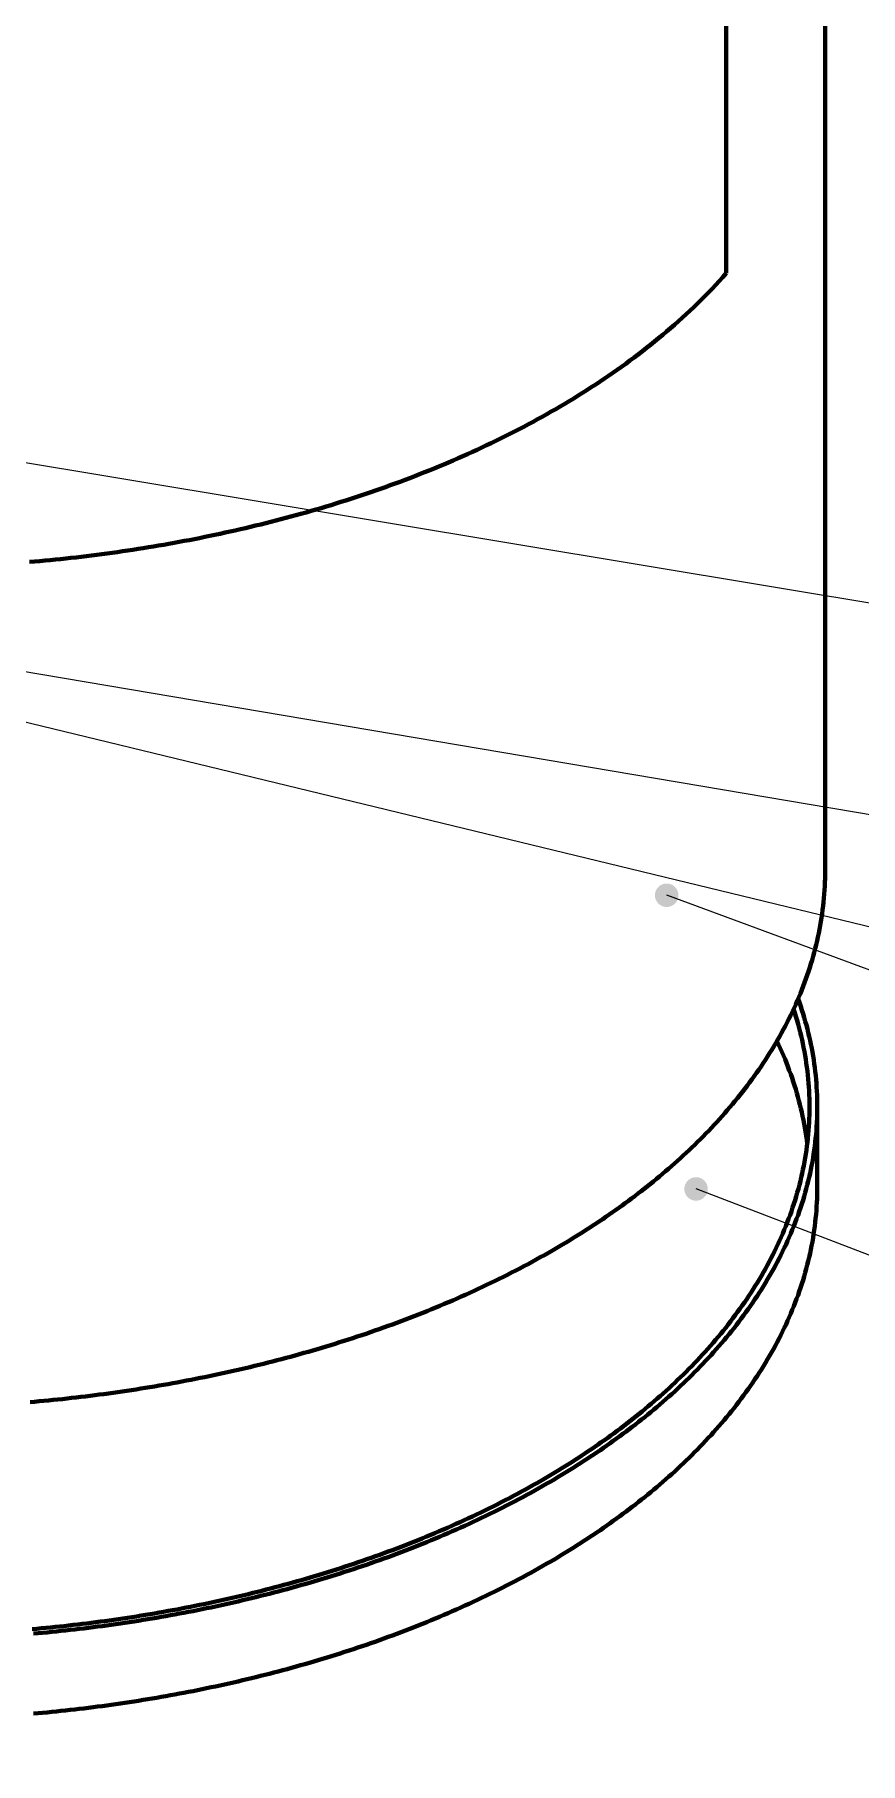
# Model space of a CAD drawing. Header units: millimetres. Extents: x 0 to 594, y 0 to 420.
# Drawn here: x 259.5 to 301.7, y 44.9 to 133.1 of the extents above; entities that cross this region are included whole.
import ezdxf

# ---------------------------------------------------------------- set-up
doc = ezdxf.new("R2010")
doc.units = ezdxf.units.MM
doc.layers.add('01-VISIBLE', color=7, linetype='CONTINUOUS', lineweight=70)
doc.layers.add('08-FINA', color=5, linetype='CONTINUOUS', lineweight=18)

msp = doc.modelspace()

# ---------------------------------------------------------------- hatches: boundary and pattern name
at = {"layer": '08-FINA'}
h = msp.add_hatch(color=7, dxfattribs=at)
h.dxf.hatch_style = 1
edge = h.paths.add_edge_path()
edge.add_arc((291.765, 89.194), 0.6, 0, 360)
h = msp.add_hatch(color=7, dxfattribs=at)
h.dxf.hatch_style = 1
edge = h.paths.add_edge_path()
edge.add_arc((293.264, 74.206), 0.6, 0, 360)

# ---------------------------------------------------------------- linework, layer by layer
at = {"layer": '01-VISIBLE'}
for p, q in [((299.849, 90.461), (299.849, 209.261)), ((294.805, 120.934), (294.805, 178.304)), ((299.449, 74.314), (299.449, 78.396))]:
    msp.add_line(p, q, dxfattribs=at)
for points in [[(259.252, 106.203), (259.517, 106.226), (259.781, 106.25), (260.046, 106.274), (260.311, 106.3), (260.575, 106.326), (260.84, 106.353), (261.104, 106.381), (261.369, 106.41), (261.633, 106.44), (261.897, 106.471), (262.161, 106.502), (262.425, 106.535), (262.689, 106.568), (262.952, 106.603), (263.216, 106.638), (263.479, 106.674), (263.743, 106.711), (264.006, 106.749), (264.269, 106.788), (264.532, 106.827), (264.795, 106.868), (265.057, 106.909), (265.32, 106.952), (265.582, 106.995), (265.844, 107.039), (266.106, 107.084), (266.368, 107.13), (266.63, 107.177), (266.892, 107.225), (267.153, 107.274), (267.414, 107.324), (267.675, 107.375), (267.936, 107.426), (268.197, 107.479), (268.457, 107.532), (268.717, 107.587), (268.977, 107.642), (269.237, 107.699), (269.497, 107.756), (269.756, 107.814), (270.016, 107.874), (270.275, 107.934), (270.533, 107.995), (270.792, 108.057), (271.05, 108.12), (271.308, 108.184), (271.566, 108.249), (271.824, 108.315), (272.081, 108.382), (272.338, 108.45), (272.595, 108.52), (272.851, 108.59), (273.107, 108.661), (273.363, 108.733), (273.619, 108.806), (273.874, 108.88), (274.129, 108.955), (274.384, 109.031), (274.639, 109.108), (274.893, 109.187), (275.147, 109.266), (275.4, 109.346), (275.653, 109.427), (275.906, 109.51), (276.158, 109.593), (276.411, 109.678), (276.662, 109.764), (276.914, 109.85), (277.165, 109.938), (277.415, 110.027), (277.665, 110.117), (277.915, 110.208), (278.165, 110.3), (278.414, 110.393), (278.662, 110.488), (278.91, 110.583), (279.158, 110.68), (279.405, 110.778), (279.652, 110.877), (279.898, 110.977), (280.144, 111.078), (280.39, 111.181), (280.635, 111.284), (280.879, 111.389), (281.123, 111.495), (281.366, 111.602), (281.609, 111.711), (281.851, 111.82), (282.093, 111.931), (282.334, 112.043), (282.575, 112.156), (282.815, 112.271), (283.054, 112.386), (283.293, 112.503), (283.531, 112.621), (283.769, 112.741), (284.006, 112.862), (284.242, 112.984), (284.477, 113.107), (284.712, 113.232), (284.946, 113.358), (285.18, 113.485), (285.413, 113.613), (285.645, 113.743), (285.876, 113.875), (286.106, 114.007), (286.336, 114.141), (286.565, 114.277), (286.793, 114.414), (287.02, 114.552), (287.246, 114.691), (287.472, 114.832), (287.696, 114.975), (287.92, 115.118), (288.143, 115.264), (288.364, 115.411), (288.585, 115.559), (288.805, 115.708), (289.024, 115.86), (289.241, 116.012), (289.458, 116.166), (289.674, 116.322), (289.888, 116.479), (290.101, 116.638), (290.314, 116.798), (290.525, 116.96), (290.734, 117.123), (290.943, 117.288), (291.15, 117.455), (291.356, 117.623), (291.561, 117.793), (291.764, 117.964), (291.966, 118.137), (292.166, 118.312), (292.366, 118.488), (292.563, 118.666), (292.759, 118.846), (292.954, 119.027), (293.147, 119.21), (293.338, 119.395), (293.528, 119.581), (293.716, 119.769), (293.902, 119.959), (294.086, 120.15), (294.269, 120.344), (294.45, 120.539), (294.628, 120.735), (294.805, 120.934)], [(285.937, 71.069), (286.111, 71.17), (286.285, 71.272), (286.458, 71.375), (286.631, 71.479), (286.803, 71.583), (286.975, 71.688), (287.147, 71.794), (287.318, 71.901), (287.488, 72.008), (287.658, 72.117), (287.828, 72.226), (287.996, 72.336), (288.165, 72.447), (288.332, 72.559), (288.5, 72.672), (288.666, 72.785), (288.832, 72.899), (288.998, 73.015), (289.162, 73.131), (289.327, 73.247), (289.49, 73.365), (289.653, 73.484), (289.815, 73.603), (289.977, 73.724), (290.138, 73.845), (290.298, 73.967), (290.458, 74.091), (290.617, 74.215), (290.775, 74.34), (290.932, 74.465), (291.089, 74.592), (291.245, 74.72), (291.4, 74.848), (291.555, 74.978), (291.708, 75.108), (291.861, 75.24), (292.013, 75.372), (292.164, 75.506), (292.315, 75.64), (292.464, 75.775), (292.613, 75.911), (292.76, 76.048), (292.907, 76.187), (293.053, 76.326), (293.198, 76.466), (293.342, 76.607), (293.485, 76.749), (293.627, 76.892), (293.768, 77.036), (293.908, 77.181), (294.047, 77.327), (294.185, 77.474), (294.322, 77.622), (294.458, 77.771), (294.592, 77.921), (294.726, 78.072), (294.858, 78.224), (294.989, 78.377), (295.119, 78.531), (295.248, 78.686), (295.375, 78.842), (295.502, 78.999), (295.627, 79.158), (295.75, 79.317), (295.873, 79.477), (295.994, 79.638), (296.113, 79.8), (296.231, 79.964), (296.348, 80.128), (296.464, 80.293), (296.578, 80.459), (296.69, 80.627), (296.801, 80.795), (296.91, 80.964), (297.018, 81.135), (297.124, 81.306), (297.229, 81.478), (297.332, 81.652), (297.433, 81.826), (297.532, 82.001), (297.63, 82.177), (297.726, 82.355), (297.821, 82.533), (297.913, 82.712), (298.004, 82.892), (298.093, 83.073), (298.18, 83.255), (298.265, 83.437), (298.348, 83.621), (298.429, 83.806), (298.508, 83.991), (298.585, 84.177), (298.66, 84.364), (298.733, 84.552), (298.804, 84.741), (298.873, 84.93), (298.94, 85.12), (299.004, 85.311), (299.066, 85.503), (299.126, 85.696), (299.184, 85.889), (299.24, 86.082), (299.293, 86.277), (299.344, 86.472), (299.392, 86.668), (299.439, 86.864), (299.482, 87.06), (299.524, 87.258), (299.563, 87.455), (299.599, 87.654), (299.634, 87.852), (299.665, 88.051), (299.694, 88.251), (299.721, 88.451), (299.745, 88.651), (299.767, 88.851), (299.786, 89.052), (299.803, 89.253), (299.817, 89.454), (299.828, 89.655), (299.837, 89.856), (299.844, 90.058), (299.848, 90.259), (299.849, 90.461)], [(299.449, 78.396), (299.448, 78.597), (299.444, 78.798), (299.437, 78.999), (299.428, 79.199), (299.417, 79.4), (299.403, 79.6), (299.386, 79.8), (299.367, 80), (299.345, 80.2), (299.321, 80.399), (299.294, 80.598), (299.265, 80.797), (299.233, 80.995), (299.199, 81.193), (299.163, 81.391), (299.123, 81.588), (299.082, 81.784), (299.038, 81.98), (298.992, 82.176), (298.943, 82.37), (298.892, 82.565), (298.839, 82.758), (298.783, 82.951), (298.726, 83.144), (298.666, 83.335), (298.603, 83.526), (298.539, 83.716), (298.472, 83.906)], [(299.049, 78.396), (299.048, 78.599), (299.044, 78.802), (299.037, 79.005), (299.028, 79.208), (299.016, 79.411), (299.001, 79.614), (298.984, 79.816), (298.964, 80.018), (298.942, 80.22), (298.917, 80.421), (298.889, 80.623), (298.859, 80.823), (298.827, 81.024), (298.791, 81.224), (298.754, 81.423), (298.713, 81.623), (298.671, 81.821), (298.625, 82.019), (298.578, 82.216), (298.528, 82.413), (298.475, 82.609), (298.42, 82.805), (298.363, 83), (298.304, 83.194), (298.242, 83.387)], [(298.936, 76.518), (298.91, 76.72), (298.882, 76.921), (298.851, 77.122), (298.817, 77.322), (298.781, 77.522), (298.743, 77.722), (298.702, 77.92), (298.659, 78.119), (298.613, 78.317), (298.564, 78.514), (298.514, 78.711), (298.461, 78.907), (298.405, 79.102), (298.347, 79.297), (298.287, 79.491), (298.225, 79.684), (298.16, 79.877), (298.093, 80.069), (298.023, 80.26), (297.952, 80.45), (297.878, 80.639), (297.803, 80.827), (297.725, 81.015), (297.645, 81.202), (297.563, 81.388), (297.479, 81.573), (297.393, 81.757)], [(285.371, 59.331), (285.545, 59.432), (285.719, 59.534), (285.892, 59.637), (286.065, 59.74), (286.237, 59.845), (286.409, 59.95), (286.58, 60.056), (286.751, 60.163), (286.921, 60.27), (287.091, 60.379), (287.26, 60.488), (287.429, 60.598), (287.597, 60.709), (287.764, 60.821), (287.931, 60.934), (288.097, 61.047), (288.263, 61.162), (288.428, 61.277), (288.593, 61.394), (288.757, 61.511), (288.92, 61.629), (289.082, 61.748), (289.244, 61.867), (289.406, 61.988), (289.566, 62.11), (289.726, 62.232), (289.885, 62.356), (290.044, 62.48), (290.201, 62.605), (290.358, 62.731), (290.515, 62.858), (290.67, 62.987), (290.825, 63.116), (290.979, 63.246), (291.132, 63.376), (291.284, 63.508), (291.435, 63.641), (291.586, 63.775), (291.736, 63.91), (291.884, 64.045), (292.032, 64.182), (292.179, 64.32), (292.325, 64.459), (292.471, 64.598), (292.615, 64.739), (292.758, 64.881), (292.9, 65.023), (293.041, 65.167), (293.181, 65.312), (293.32, 65.457), (293.458, 65.604), (293.595, 65.752), (293.731, 65.901), (293.866, 66.05), (293.999, 66.201), (294.131, 66.353), (294.263, 66.506), (294.393, 66.66), (294.521, 66.815), (294.649, 66.971), (294.775, 67.128), (294.9, 67.286), (295.023, 67.445), (295.145, 67.605), (295.266, 67.766), (295.386, 67.928), (295.504, 68.092), (295.62, 68.256), (295.735, 68.421), (295.849, 68.588), (295.961, 68.755), (296.072, 68.923), (296.181, 69.093), (296.288, 69.263), (296.394, 69.434), (296.498, 69.607), (296.6, 69.78), (296.701, 69.955), (296.8, 70.13), (296.897, 70.306), (296.993, 70.484), (297.086, 70.662), (297.178, 70.841), (297.268, 71.022), (297.356, 71.203), (297.442, 71.385), (297.526, 71.568), (297.609, 71.752), (297.689, 71.937), (297.767, 72.122), (297.843, 72.309), (297.917, 72.496), (297.989, 72.684), (298.059, 72.873), (298.126, 73.063), (298.192, 73.253), (298.255, 73.445), (298.316, 73.637), (298.374, 73.829), (298.43, 74.023), (298.484, 74.217), (298.536, 74.412), (298.585, 74.607), (298.632, 74.803), (298.677, 74.999), (298.719, 75.196), (298.758, 75.394), (298.796, 75.592), (298.83, 75.79), (298.862, 75.989), (298.892, 76.188), (298.919, 76.388), (298.944, 76.588), (298.966, 76.788), (298.985, 76.988), (299.002, 77.189), (299.016, 77.39), (299.028, 77.591), (299.037, 77.792), (299.044, 77.993), (299.048, 78.195), (299.049, 78.396)], [(285.654, 59.168), (285.828, 59.269), (286.002, 59.371), (286.175, 59.474), (286.348, 59.577), (286.52, 59.681), (286.692, 59.787), (286.864, 59.893), (287.034, 59.999), (287.205, 60.107), (287.375, 60.216), (287.544, 60.325), (287.713, 60.435), (287.881, 60.546), (288.048, 60.658), (288.215, 60.77), (288.382, 60.884), (288.548, 60.998), (288.713, 61.114), (288.878, 61.23), (289.042, 61.347), (289.205, 61.465), (289.368, 61.583), (289.53, 61.703), (289.691, 61.824), (289.852, 61.945), (290.012, 62.067), (290.172, 62.191), (290.33, 62.315), (290.488, 62.44), (290.645, 62.566), (290.802, 62.693), (290.958, 62.821), (291.113, 62.95), (291.267, 63.079), (291.42, 63.21), (291.573, 63.342), (291.724, 63.474), (291.875, 63.608), (292.025, 63.742), (292.174, 63.878), (292.323, 64.014), (292.47, 64.152), (292.616, 64.29), (292.762, 64.43), (292.906, 64.57), (293.05, 64.711), (293.193, 64.854), (293.334, 64.997), (293.475, 65.141), (293.614, 65.287), (293.753, 65.433), (293.89, 65.58), (294.027, 65.729), (294.162, 65.878), (294.296, 66.029), (294.429, 66.18), (294.56, 66.333), (294.691, 66.486), (294.82, 66.641), (294.948, 66.796), (295.075, 66.953), (295.201, 67.11), (295.325, 67.269), (295.448, 67.428), (295.57, 67.589), (295.69, 67.751), (295.809, 67.914), (295.926, 68.077), (296.042, 68.242), (296.157, 68.408), (296.27, 68.575), (296.381, 68.743), (296.491, 68.911), (296.599, 69.081), (296.706, 69.252), (296.811, 69.424), (296.915, 69.597), (297.017, 69.771), (297.117, 69.946), (297.215, 70.121), (297.312, 70.298), (297.407, 70.476), (297.5, 70.655), (297.591, 70.834), (297.681, 71.015), (297.768, 71.196), (297.854, 71.379), (297.937, 71.562), (298.019, 71.746), (298.099, 71.931), (298.176, 72.117), (298.252, 72.304), (298.325, 72.492), (298.397, 72.68), (298.466, 72.869), (298.533, 73.059), (298.598, 73.25), (298.661, 73.442), (298.721, 73.634), (298.779, 73.827), (298.835, 74.02), (298.889, 74.215), (298.94, 74.409), (298.989, 74.605), (299.035, 74.801), (299.08, 74.997), (299.121, 75.195), (299.161, 75.392), (299.198, 75.59), (299.232, 75.789), (299.264, 75.988), (299.293, 76.187), (299.32, 76.387), (299.345, 76.587), (299.366, 76.787), (299.386, 76.988), (299.402, 77.188), (299.417, 77.389), (299.428, 77.591), (299.437, 77.792), (299.444, 77.993), (299.448, 78.195), (299.449, 78.396)], [(285.654, 55.085), (285.828, 55.186), (286.002, 55.288), (286.175, 55.391), (286.348, 55.495), (286.52, 55.599), (286.692, 55.704), (286.864, 55.81), (287.034, 55.917), (287.205, 56.025), (287.375, 56.133), (287.544, 56.242), (287.713, 56.352), (287.881, 56.463), (288.048, 56.575), (288.215, 56.688), (288.382, 56.801), (288.548, 56.916), (288.713, 57.031), (288.878, 57.147), (289.042, 57.264), (289.205, 57.382), (289.368, 57.501), (289.53, 57.621), (289.691, 57.741), (289.852, 57.863), (290.012, 57.985), (290.172, 58.108), (290.33, 58.232), (290.488, 58.358), (290.645, 58.484), (290.802, 58.61), (290.958, 58.738), (291.113, 58.867), (291.267, 58.997), (291.42, 59.128), (291.573, 59.259), (291.724, 59.392), (291.875, 59.525), (292.025, 59.66), (292.174, 59.795), (292.323, 59.932), (292.47, 60.069), (292.616, 60.208), (292.762, 60.347), (292.906, 60.487), (293.05, 60.629), (293.193, 60.771), (293.334, 60.915), (293.475, 61.059), (293.614, 61.204), (293.753, 61.351), (293.89, 61.498), (294.027, 61.646), (294.162, 61.796), (294.296, 61.946), (294.429, 62.098), (294.56, 62.25), (294.691, 62.404), (294.82, 62.558), (294.948, 62.714), (295.075, 62.87), (295.201, 63.028), (295.325, 63.186), (295.448, 63.346), (295.57, 63.507), (295.69, 63.668), (295.809, 63.831), (295.926, 63.995), (296.042, 64.16), (296.157, 64.325), (296.27, 64.492), (296.381, 64.66), (296.491, 64.829), (296.599, 64.999), (296.706, 65.17), (296.811, 65.342), (296.915, 65.514), (297.017, 65.688), (297.117, 65.863), (297.215, 66.039), (297.312, 66.216), (297.407, 66.393), (297.5, 66.572), (297.591, 66.752), (297.681, 66.932), (297.768, 67.114), (297.854, 67.296), (297.937, 67.48), (298.019, 67.664), (298.099, 67.849), (298.176, 68.035), (298.252, 68.222), (298.325, 68.409), (298.397, 68.598), (298.466, 68.787), (298.533, 68.977), (298.598, 69.168), (298.661, 69.359), (298.721, 69.551), (298.779, 69.744), (298.835, 69.938), (298.889, 70.132), (298.94, 70.327), (298.989, 70.522), (299.035, 70.718), (299.08, 70.915), (299.121, 71.112), (299.161, 71.31), (299.198, 71.508), (299.232, 71.706), (299.264, 71.905), (299.293, 72.105), (299.32, 72.304), (299.345, 72.504), (299.366, 72.705), (299.386, 72.905), (299.402, 73.106), (299.417, 73.307), (299.428, 73.508), (299.437, 73.709), (299.444, 73.911), (299.448, 74.112), (299.449, 74.314)], [(259.281, 63.33), (259.518, 63.351), (259.754, 63.372), (259.99, 63.394), (260.226, 63.416), (260.462, 63.44), (260.697, 63.464), (260.933, 63.488), (261.169, 63.514), (261.404, 63.54), (261.64, 63.566), (261.875, 63.594), (262.111, 63.622), (262.346, 63.651), (262.581, 63.681), (262.816, 63.711), (263.051, 63.742), (263.286, 63.774), (263.521, 63.806), (263.756, 63.839), (263.99, 63.873), (264.225, 63.908), (264.459, 63.943), (264.694, 63.979), (264.928, 64.016), (265.162, 64.053), (265.396, 64.091), (265.63, 64.13), (265.863, 64.17), (266.097, 64.211), (266.33, 64.252), (266.564, 64.294), (266.797, 64.336), (267.03, 64.379), (267.263, 64.424), (267.496, 64.468), (267.728, 64.514), (267.961, 64.56), (268.193, 64.607), (268.425, 64.655), (268.657, 64.704), (268.889, 64.753), (269.121, 64.803), (269.352, 64.854), (269.584, 64.906), (269.815, 64.958), (270.046, 65.011), (270.277, 65.065), (270.507, 65.12), (270.738, 65.175), (270.968, 65.231), (271.198, 65.288), (271.428, 65.346), (271.658, 65.405), (271.887, 65.464), (272.117, 65.524), (272.346, 65.585), (272.575, 65.647), (272.803, 65.71), (273.032, 65.773), (273.26, 65.837), (273.488, 65.902), (273.716, 65.968), (273.943, 66.034), (274.17, 66.102), (274.397, 66.17), (274.624, 66.239), (274.851, 66.309), (275.077, 66.38), (275.303, 66.451), (275.529, 66.524), (275.754, 66.597), (275.979, 66.671), (276.204, 66.746), (276.429, 66.822), (276.653, 66.898), (276.877, 66.976), (277.101, 67.054), (277.324, 67.134), (277.547, 67.214), (277.77, 67.295), (277.992, 67.376), (278.215, 67.459), (278.436, 67.543), (278.658, 67.627), (278.879, 67.713), (279.1, 67.799), (279.32, 67.886), (279.54, 67.975), (279.76, 68.064), (279.979, 68.154), (280.198, 68.245), (280.417, 68.337), (280.635, 68.429), (280.852, 68.523), (281.07, 68.618), (281.287, 68.713), (281.503, 68.81), (281.719, 68.907), (281.935, 69.006), (282.15, 69.105), (282.365, 69.206), (282.579, 69.307), (282.793, 69.41), (283.006, 69.513), (283.219, 69.618), (283.431, 69.723), (283.643, 69.83), (283.854, 69.937), (284.065, 70.046), (284.275, 70.155), (284.485, 70.266), (284.694, 70.377), (284.902, 70.49), (285.11, 70.604), (285.318, 70.718), (285.525, 70.834), (285.731, 70.951), (285.937, 71.069)], [(259.397, 51.743), (259.629, 51.764), (259.861, 51.785), (260.093, 51.807), (260.325, 51.83), (260.557, 51.854), (260.789, 51.878), (261.02, 51.903), (261.252, 51.928), (261.484, 51.955), (261.715, 51.982), (261.946, 52.01), (262.178, 52.038), (262.409, 52.067), (262.64, 52.097), (262.871, 52.127), (263.102, 52.158), (263.333, 52.19), (263.564, 52.223), (263.794, 52.256), (264.025, 52.29), (264.255, 52.325), (264.486, 52.36), (264.716, 52.397), (264.946, 52.433), (265.176, 52.471), (265.406, 52.509), (265.636, 52.548), (265.865, 52.588), (266.095, 52.628), (266.324, 52.67), (266.554, 52.711), (266.783, 52.754), (267.012, 52.797), (267.241, 52.842), (267.469, 52.886), (267.698, 52.932), (267.926, 52.978), (268.154, 53.025), (268.383, 53.073), (268.611, 53.121), (268.838, 53.171), (269.066, 53.221), (269.293, 53.271), (269.521, 53.323), (269.748, 53.375), (269.975, 53.428), (270.202, 53.482), (270.428, 53.536), (270.655, 53.592), (270.881, 53.648), (271.107, 53.705), (271.333, 53.762), (271.558, 53.821), (271.784, 53.88), (272.009, 53.94), (272.234, 54), (272.459, 54.062), (272.683, 54.124), (272.908, 54.187), (273.132, 54.251), (273.356, 54.316), (273.579, 54.381), (273.803, 54.448), (274.026, 54.515), (274.249, 54.582), (274.472, 54.651), (274.694, 54.721), (274.916, 54.791), (275.138, 54.862), (275.36, 54.934), (275.581, 55.007), (275.802, 55.081), (276.023, 55.155), (276.244, 55.231), (276.464, 55.307), (276.684, 55.384), (276.903, 55.462), (277.123, 55.541), (277.342, 55.62), (277.561, 55.701), (277.779, 55.782), (277.997, 55.864), (278.215, 55.947), (278.432, 56.031), (278.649, 56.116), (278.866, 56.202), (279.082, 56.289), (279.298, 56.376), (279.514, 56.465), (279.729, 56.554), (279.944, 56.645), (280.158, 56.736), (280.372, 56.828), (280.586, 56.921), (280.799, 57.015), (281.012, 57.11), (281.224, 57.206), (281.436, 57.303), (281.648, 57.401), (281.859, 57.499), (282.07, 57.599), (282.28, 57.7), (282.49, 57.801), (282.699, 57.904), (282.908, 58.008), (283.116, 58.112), (283.323, 58.218), (283.531, 58.325), (283.737, 58.432), (283.944, 58.541), (284.149, 58.651), (284.354, 58.762), (284.559, 58.873), (284.763, 58.986), (284.966, 59.1), (285.169, 59.215), (285.371, 59.331)], [(259.457, 51.515), (259.691, 51.535), (259.925, 51.557), (260.159, 51.58), (260.393, 51.603), (260.627, 51.626), (260.861, 51.651), (261.095, 51.676), (261.328, 51.702), (261.562, 51.728), (261.795, 51.756), (262.029, 51.783), (262.262, 51.812), (262.495, 51.841), (262.728, 51.872), (262.961, 51.902), (263.194, 51.934), (263.427, 51.966), (263.66, 51.999), (263.892, 52.032), (264.125, 52.067), (264.357, 52.102), (264.59, 52.137), (264.822, 52.174), (265.054, 52.211), (265.286, 52.249), (265.518, 52.288), (265.75, 52.327), (265.981, 52.367), (266.213, 52.408), (266.444, 52.449), (266.675, 52.491), (266.906, 52.534), (267.137, 52.578), (267.368, 52.623), (267.599, 52.668), (267.829, 52.714), (268.06, 52.76), (268.29, 52.808), (268.52, 52.856), (268.75, 52.905), (268.98, 52.955), (269.209, 53.005), (269.439, 53.056), (269.668, 53.108), (269.897, 53.161), (270.126, 53.214), (270.354, 53.268), (270.583, 53.323), (270.811, 53.379), (271.04, 53.436), (271.267, 53.493), (271.495, 53.551), (271.723, 53.61), (271.95, 53.67), (272.177, 53.73), (272.404, 53.791), (272.631, 53.853), (272.857, 53.916), (273.084, 53.98), (273.31, 54.044), (273.536, 54.11), (273.761, 54.176), (273.987, 54.242), (274.212, 54.31), (274.436, 54.379), (274.661, 54.448), (274.885, 54.518), (275.109, 54.589), (275.333, 54.661), (275.557, 54.733), (275.78, 54.807), (276.003, 54.881), (276.226, 54.956), (276.448, 55.032), (276.67, 55.109), (276.892, 55.187), (277.114, 55.265), (277.335, 55.345), (277.556, 55.425), (277.776, 55.506), (277.997, 55.588), (278.217, 55.671), (278.436, 55.755), (278.656, 55.84), (278.874, 55.925), (279.093, 56.012), (279.311, 56.099), (279.529, 56.188), (279.746, 56.277), (279.963, 56.367), (280.18, 56.458), (280.396, 56.55), (280.612, 56.643), (280.828, 56.737), (281.043, 56.832), (281.258, 56.928), (281.472, 57.024), (281.686, 57.122), (281.899, 57.221), (282.112, 57.32), (282.324, 57.421), (282.536, 57.523), (282.748, 57.625), (282.959, 57.729), (283.169, 57.833), (283.379, 57.939), (283.589, 58.045), (283.798, 58.153), (284.006, 58.261), (284.214, 58.371), (284.422, 58.482), (284.628, 58.593), (284.835, 58.706), (285.04, 58.82), (285.245, 58.935), (285.45, 59.051), (285.654, 59.168)], [(259.457, 47.432), (259.691, 47.453), (259.925, 47.475), (260.159, 47.497), (260.393, 47.52), (260.627, 47.544), (260.861, 47.568), (261.095, 47.593), (261.328, 47.619), (261.562, 47.646), (261.795, 47.673), (262.029, 47.701), (262.262, 47.73), (262.495, 47.759), (262.728, 47.789), (262.961, 47.82), (263.194, 47.851), (263.427, 47.883), (263.66, 47.916), (263.892, 47.95), (264.125, 47.984), (264.357, 48.019), (264.59, 48.055), (264.822, 48.091), (265.054, 48.129), (265.286, 48.166), (265.518, 48.205), (265.75, 48.244), (265.981, 48.284), (266.213, 48.325), (266.444, 48.367), (266.675, 48.409), (266.906, 48.452), (267.137, 48.496), (267.368, 48.54), (267.599, 48.585), (267.829, 48.631), (268.06, 48.678), (268.29, 48.725), (268.52, 48.774), (268.75, 48.822), (268.98, 48.872), (269.209, 48.923), (269.439, 48.974), (269.668, 49.026), (269.897, 49.078), (270.126, 49.132), (270.354, 49.186), (270.583, 49.241), (270.811, 49.297), (271.04, 49.353), (271.267, 49.411), (271.495, 49.469), (271.723, 49.528), (271.95, 49.587), (272.177, 49.648), (272.404, 49.709), (272.631, 49.771), (272.857, 49.834), (273.084, 49.897), (273.31, 49.962), (273.536, 50.027), (273.761, 50.093), (273.987, 50.16), (274.212, 50.228), (274.436, 50.296), (274.661, 50.365), (274.885, 50.435), (275.109, 50.506), (275.333, 50.578), (275.557, 50.651), (275.78, 50.724), (276.003, 50.799), (276.226, 50.874), (276.448, 50.95), (276.67, 51.027), (276.892, 51.104), (277.114, 51.183), (277.335, 51.262), (277.556, 51.343), (277.776, 51.424), (277.997, 51.506), (278.217, 51.589), (278.436, 51.673), (278.656, 51.757), (278.874, 51.843), (279.093, 51.929), (279.311, 52.017), (279.529, 52.105), (279.746, 52.194), (279.963, 52.285), (280.18, 52.376), (280.396, 52.468), (280.612, 52.561), (280.828, 52.655), (281.043, 52.749), (281.258, 52.845), (281.472, 52.942), (281.686, 53.04), (281.899, 53.138), (282.112, 53.238), (282.324, 53.338), (282.536, 53.44), (282.748, 53.543), (282.959, 53.646), (283.169, 53.751), (283.379, 53.856), (283.589, 53.963), (283.798, 54.07), (284.006, 54.179), (284.214, 54.289), (284.422, 54.399), (284.628, 54.511), (284.835, 54.624), (285.04, 54.738), (285.245, 54.852), (285.45, 54.968), (285.654, 55.085)]]:
    msp.add_lwpolyline(points, dxfattribs=at)
at = {"layer": '08-FINA'}
for p, q in [((369.561, 92.877), (207.358, 119.868)), ((369.563, 81.889), (224.559, 106.435)), ((369.627, 71.198), (250.142, 100.172)), ((369.778, 60.409), (291.765, 89.194)), ((369.798, 44.891), (293.264, 74.206))]:
    msp.add_line(p, q, dxfattribs=at)

doc.saveas('drawing.dxf')
